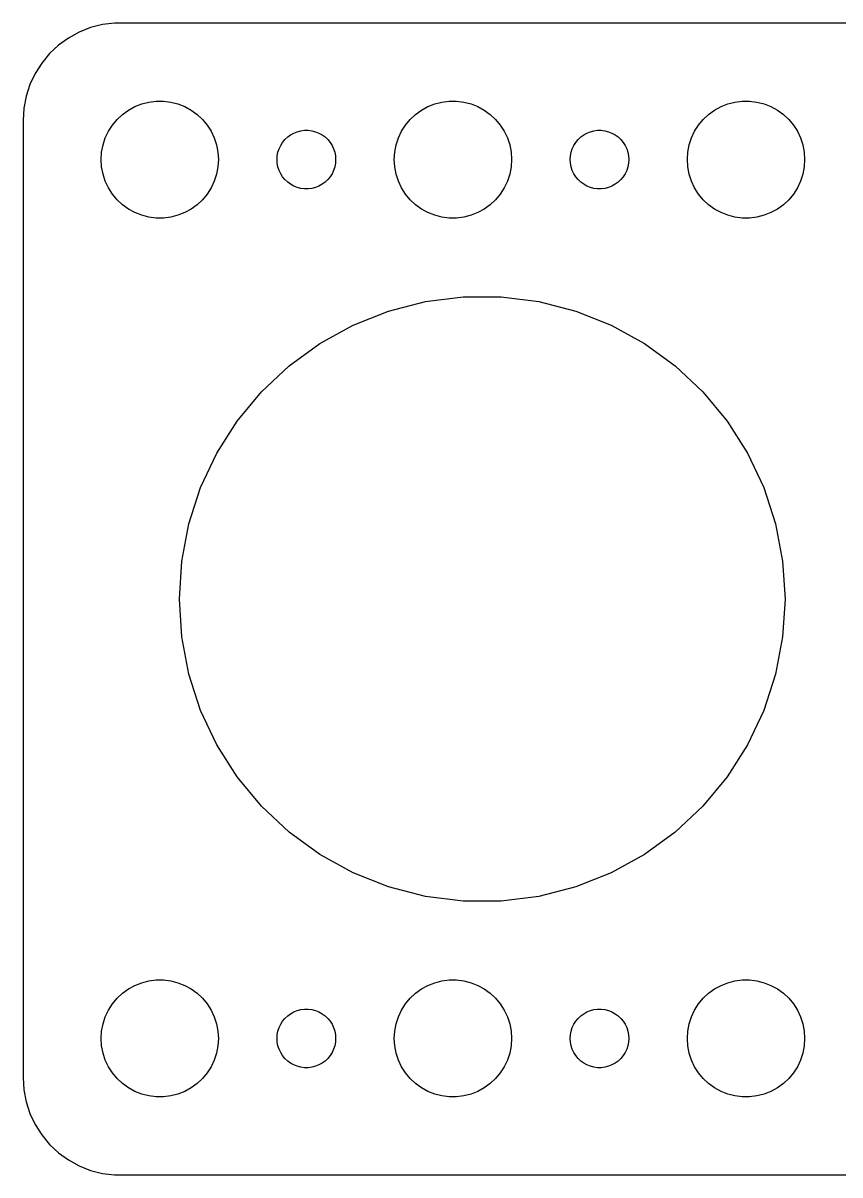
# Model space of a CAD drawing. Header units: metres. Extents: x -60 to 60, y 40 to 98.
# Drawn here: x -59.5 to -17.7, y 39.5 to 98.5 of the extents above; entities that cross this region are included whole.
import ezdxf

# ---------------------------------------------------------------- set-up
doc = ezdxf.new("R2010")
doc.units = ezdxf.units.M

msp = doc.modelspace()

# ---------------------------------------------------------------- linework, layer by layer
for p, q in [((-56.6289, 98.0241), (-57.1791, 97.7216)), ((-56.0451, 98.2553), (-56.6289, 98.0241)), ((-55.4369, 98.4114), (-56.0451, 98.2553)), ((-54.8139, 98.4901), (-55.4369, 98.4114)), ((54.8139, 98.4901), (-54.8139, 98.4901)), ((-57.6871, 97.3526), (-58.1448, 96.9227)), ((-57.1791, 97.7216), (-57.6871, 97.3526)), ((-58.1448, 96.9227), (-58.5451, 96.4389)), ((-58.5451, 96.4389), (-58.8815, 95.9088)), ((-58.8815, 95.9088), (-59.1489, 95.3406)), ((-59.1489, 95.3406), (-59.3429, 94.7434)), ((-59.3429, 94.7434), (-59.4606, 94.1267)), ((-53.427, 94.3532), (-53.0621, 94.4469)), ((-53.0621, 94.4469), (-52.6884, 94.4941)), ((-52.6884, 94.4941), (-52.3116, 94.4941)), ((-52.3116, 94.4941), (-51.9379, 94.4469)), ((-51.9379, 94.4469), (-51.5729, 94.3532)), ((-38.427, 94.3532), (-38.0621, 94.4469)), ((-38.0621, 94.4469), (-37.6884, 94.4941)), ((-37.6884, 94.4941), (-37.3116, 94.4941)), ((-37.3116, 94.4941), (-36.9379, 94.4469)), ((-36.9379, 94.4469), (-36.5729, 94.3532)), ((-23.427, 94.3532), (-23.0621, 94.4469)), ((-23.0621, 94.4469), (-22.6884, 94.4941)), ((-22.6884, 94.4941), (-22.3116, 94.4941)), ((-22.3116, 94.4941), (-21.9379, 94.4469)), ((-21.9379, 94.4469), (-21.5729, 94.3532)), ((-59.4606, 94.1267), (-59.5, 93.5)), ((-54.6869, 93.5536), (-54.4123, 93.8115)), ((-54.4123, 93.8115), (-54.1075, 94.033)), ((-54.1075, 94.033), (-53.7773, 94.2145)), ((-53.7773, 94.2145), (-53.427, 94.3532)), ((-51.5729, 94.3532), (-51.2227, 94.2145)), ((-51.2227, 94.2145), (-50.8925, 94.033)), ((-50.8925, 94.033), (-50.5877, 93.8115)), ((-50.5877, 93.8115), (-50.3131, 93.5536)), ((-39.6869, 93.5536), (-39.4123, 93.8115)), ((-39.4123, 93.8115), (-39.1075, 94.033)), ((-39.1075, 94.033), (-38.7773, 94.2145)), ((-38.7773, 94.2145), (-38.427, 94.3532)), ((-36.5729, 94.3532), (-36.2227, 94.2145)), ((-36.2227, 94.2145), (-35.8925, 94.033)), ((-35.8925, 94.033), (-35.5877, 93.8115)), ((-35.5877, 93.8115), (-35.3131, 93.5536)), ((-24.6869, 93.5536), (-24.4123, 93.8115)), ((-24.4123, 93.8115), (-24.1075, 94.033)), ((-24.1075, 94.033), (-23.7773, 94.2145)), ((-23.7773, 94.2145), (-23.427, 94.3532)), ((-21.5729, 94.3532), (-21.2227, 94.2145)), ((-21.2227, 94.2145), (-20.8925, 94.033)), ((-20.8925, 94.033), (-20.5877, 93.8115)), ((-20.5877, 93.8115), (-20.3131, 93.5536)), ((-59.5, 93.5), (-59.5, 44.5)), ((-55.1289, 92.9453), (-54.927, 93.2634)), ((-54.927, 93.2634), (-54.6869, 93.5536)), ((-50.3131, 93.5536), (-50.0729, 93.2634)), ((-50.0729, 93.2634), (-49.8711, 92.9453)), ((-40.1289, 92.9453), (-39.927, 93.2634)), ((-39.927, 93.2634), (-39.6869, 93.5536)), ((-35.3131, 93.5536), (-35.0729, 93.2634)), ((-35.0729, 93.2634), (-34.8711, 92.9453)), ((-25.1289, 92.9453), (-24.927, 93.2634)), ((-24.927, 93.2634), (-24.6869, 93.5536)), ((-20.3131, 93.5536), (-20.0729, 93.2634)), ((-20.0729, 93.2634), (-19.8711, 92.9453)), ((-55.4057, 92.2461), (-55.2893, 92.6044)), ((-55.2893, 92.6044), (-55.1289, 92.9453)), ((-49.8711, 92.9453), (-49.7107, 92.6044)), ((-49.7107, 92.6044), (-49.5942, 92.2461)), ((-46.0934, 92.5268), (-45.9561, 92.6558)), ((-45.9561, 92.6558), (-45.8037, 92.7665)), ((-45.8037, 92.7665), (-45.6387, 92.8572)), ((-45.6387, 92.8572), (-45.4635, 92.9266)), ((-45.4635, 92.9266), (-45.2811, 92.9734)), ((-45.2811, 92.9734), (-45.0942, 92.997)), ((-45.0942, 92.997), (-44.9058, 92.997)), ((-44.9058, 92.997), (-44.7189, 92.9734)), ((-44.7189, 92.9734), (-44.5365, 92.9266)), ((-44.5365, 92.9266), (-44.3613, 92.8572)), ((-44.3613, 92.8572), (-44.1963, 92.7665)), ((-44.1963, 92.7665), (-44.0439, 92.6558)), ((-44.0439, 92.6558), (-43.9065, 92.5268)), ((-40.4057, 92.2461), (-40.2893, 92.6044)), ((-40.2893, 92.6044), (-40.1289, 92.9453)), ((-34.8711, 92.9453), (-34.7107, 92.6044)), ((-34.7107, 92.6044), (-34.5942, 92.2461)), ((-31.0934, 92.5268), (-30.9561, 92.6558)), ((-30.9561, 92.6558), (-30.8037, 92.7665)), ((-30.8037, 92.7665), (-30.6387, 92.8572)), ((-30.6387, 92.8572), (-30.4635, 92.9266)), ((-30.4635, 92.9266), (-30.2811, 92.9734)), ((-30.2811, 92.9734), (-30.0942, 92.997)), ((-30.0942, 92.997), (-29.9058, 92.997)), ((-29.9058, 92.997), (-29.7189, 92.9734)), ((-29.7189, 92.9734), (-29.5365, 92.9266)), ((-29.5365, 92.9266), (-29.3613, 92.8572)), ((-29.3613, 92.8572), (-29.1963, 92.7665)), ((-29.1963, 92.7665), (-29.0439, 92.6558)), ((-29.0439, 92.6558), (-28.9065, 92.5268)), ((-25.4057, 92.2461), (-25.2893, 92.6044)), ((-25.2893, 92.6044), (-25.1289, 92.9453)), ((-19.8711, 92.9453), (-19.7107, 92.6044)), ((-19.7107, 92.6044), (-19.5942, 92.2461)), ((-55.4763, 91.876), (-55.4057, 92.2461)), ((-49.5942, 92.2461), (-49.5237, 91.876)), ((-46.4529, 91.873), (-46.3947, 92.0522)), ((-46.3947, 92.0522), (-46.3145, 92.2226)), ((-46.3145, 92.2226), (-46.2135, 92.3817)), ((-46.2135, 92.3817), (-46.0934, 92.5268)), ((-43.9065, 92.5268), (-43.7865, 92.3817)), ((-43.7865, 92.3817), (-43.6855, 92.2226)), ((-43.6855, 92.2226), (-43.6053, 92.0522)), ((-43.6053, 92.0522), (-43.5471, 91.873)), ((-40.4763, 91.876), (-40.4057, 92.2461)), ((-34.5942, 92.2461), (-34.5237, 91.876)), ((-31.4529, 91.873), (-31.3947, 92.0522)), ((-31.3947, 92.0522), (-31.3145, 92.2226)), ((-31.3145, 92.2226), (-31.2135, 92.3817)), ((-31.2135, 92.3817), (-31.0934, 92.5268)), ((-28.9065, 92.5268), (-28.7865, 92.3817)), ((-28.7865, 92.3817), (-28.6855, 92.2226)), ((-28.6855, 92.2226), (-28.6053, 92.0522)), ((-28.6053, 92.0522), (-28.5471, 91.873)), ((-25.4763, 91.876), (-25.4057, 92.2461)), ((-19.5942, 92.2461), (-19.5237, 91.876)), ((-55.5, 91.5), (-55.4763, 91.876)), ((-55.4763, 91.124), (-55.5, 91.5)), ((-49.5237, 91.876), (-49.5, 91.5)), ((-49.5, 91.5), (-49.5237, 91.124)), ((-46.5, 91.5), (-46.4882, 91.688)), ((-46.4882, 91.312), (-46.5, 91.5)), ((-46.4882, 91.688), (-46.4529, 91.873)), ((-43.5471, 91.873), (-43.5118, 91.688)), ((-43.5118, 91.688), (-43.5, 91.5)), ((-43.5, 91.5), (-43.5118, 91.312)), ((-40.5, 91.5), (-40.4763, 91.876)), ((-40.4763, 91.124), (-40.5, 91.5)), ((-34.5237, 91.876), (-34.5, 91.5)), ((-34.5, 91.5), (-34.5237, 91.124)), ((-31.5, 91.5), (-31.4882, 91.688)), ((-31.4882, 91.312), (-31.5, 91.5)), ((-31.4882, 91.688), (-31.4529, 91.873)), ((-28.5471, 91.873), (-28.5118, 91.688)), ((-28.5118, 91.688), (-28.5, 91.5)), ((-28.5, 91.5), (-28.5118, 91.312)), ((-25.5, 91.5), (-25.4763, 91.876)), ((-25.4763, 91.124), (-25.5, 91.5)), ((-19.5237, 91.876), (-19.5, 91.5)), ((-19.5, 91.5), (-19.5237, 91.124)), ((-55.4057, 90.7539), (-55.4763, 91.124)), ((-49.5237, 91.124), (-49.5942, 90.7539)), ((-46.4529, 91.127), (-46.4882, 91.312)), ((-46.3947, 90.9478), (-46.4529, 91.127)), ((-46.3145, 90.7774), (-46.3947, 90.9478)), ((-43.6053, 90.9478), (-43.6855, 90.7774)), ((-43.5471, 91.127), (-43.6053, 90.9478)), ((-43.5118, 91.312), (-43.5471, 91.127)), ((-40.4057, 90.7539), (-40.4763, 91.124)), ((-34.5237, 91.124), (-34.5942, 90.7539)), ((-31.4529, 91.127), (-31.4882, 91.312)), ((-31.3947, 90.9478), (-31.4529, 91.127)), ((-31.3145, 90.7774), (-31.3947, 90.9478)), ((-28.6053, 90.9478), (-28.6855, 90.7774)), ((-28.5471, 91.127), (-28.6053, 90.9478)), ((-28.5118, 91.312), (-28.5471, 91.127)), ((-25.4057, 90.7539), (-25.4763, 91.124)), ((-19.5237, 91.124), (-19.5942, 90.7539)), ((-55.2893, 90.3956), (-55.4057, 90.7539)), ((-55.1289, 90.0547), (-55.2893, 90.3956)), ((-49.7107, 90.3956), (-49.8711, 90.0547)), ((-49.5942, 90.7539), (-49.7107, 90.3956)), ((-46.2135, 90.6183), (-46.3145, 90.7774)), ((-46.0934, 90.4732), (-46.2135, 90.6183)), ((-45.9561, 90.3442), (-46.0934, 90.4732)), ((-45.8037, 90.2335), (-45.9561, 90.3442)), ((-44.0439, 90.3442), (-44.1963, 90.2335)), ((-43.9065, 90.4732), (-44.0439, 90.3442)), ((-43.7865, 90.6183), (-43.9065, 90.4732)), ((-43.6855, 90.7774), (-43.7865, 90.6183)), ((-40.2893, 90.3956), (-40.4057, 90.7539)), ((-40.1289, 90.0547), (-40.2893, 90.3956)), ((-34.7107, 90.3956), (-34.8711, 90.0547)), ((-34.5942, 90.7539), (-34.7107, 90.3956)), ((-31.2135, 90.6183), (-31.3145, 90.7774)), ((-31.0934, 90.4732), (-31.2135, 90.6183)), ((-30.9561, 90.3442), (-31.0934, 90.4732)), ((-30.8037, 90.2335), (-30.9561, 90.3442)), ((-29.0439, 90.3442), (-29.1963, 90.2335)), ((-28.9065, 90.4732), (-29.0439, 90.3442)), ((-28.7865, 90.6183), (-28.9065, 90.4732)), ((-28.6855, 90.7774), (-28.7865, 90.6183)), ((-25.2893, 90.3956), (-25.4057, 90.7539)), ((-25.1289, 90.0547), (-25.2893, 90.3956)), ((-19.7107, 90.3956), (-19.8711, 90.0547)), ((-19.5942, 90.7539), (-19.7107, 90.3956)), ((-54.927, 89.7366), (-55.1289, 90.0547)), ((-54.6869, 89.4464), (-54.927, 89.7366)), ((-50.0729, 89.7366), (-50.3131, 89.4464)), ((-49.8711, 90.0547), (-50.0729, 89.7366)), ((-45.6387, 90.1427), (-45.8037, 90.2335)), ((-45.4635, 90.0734), (-45.6387, 90.1427)), ((-45.2811, 90.0266), (-45.4635, 90.0734)), ((-45.0942, 90.003), (-45.2811, 90.0266)), ((-44.9058, 90.003), (-45.0942, 90.003)), ((-44.7189, 90.0266), (-44.9058, 90.003)), ((-44.5365, 90.0734), (-44.7189, 90.0266)), ((-44.3613, 90.1427), (-44.5365, 90.0734)), ((-44.1963, 90.2335), (-44.3613, 90.1427)), ((-39.927, 89.7366), (-40.1289, 90.0547)), ((-39.6869, 89.4464), (-39.927, 89.7366)), ((-35.0729, 89.7366), (-35.3131, 89.4464)), ((-34.8711, 90.0547), (-35.0729, 89.7366)), ((-30.6387, 90.1427), (-30.8037, 90.2335)), ((-30.4635, 90.0734), (-30.6387, 90.1427)), ((-30.2811, 90.0266), (-30.4635, 90.0734)), ((-30.0942, 90.003), (-30.2811, 90.0266)), ((-29.9058, 90.003), (-30.0942, 90.003)), ((-29.7189, 90.0266), (-29.9058, 90.003)), ((-29.5365, 90.0734), (-29.7189, 90.0266)), ((-29.3613, 90.1427), (-29.5365, 90.0734)), ((-29.1963, 90.2335), (-29.3613, 90.1427)), ((-24.927, 89.7366), (-25.1289, 90.0547)), ((-24.6869, 89.4464), (-24.927, 89.7366)), ((-20.0729, 89.7366), (-20.3131, 89.4464)), ((-19.8711, 90.0547), (-20.0729, 89.7366)), ((-54.4123, 89.1884), (-54.6869, 89.4464)), ((-54.1075, 88.967), (-54.4123, 89.1884)), ((-50.5877, 89.1884), (-50.8925, 88.967)), ((-50.3131, 89.4464), (-50.5877, 89.1884)), ((-39.4123, 89.1884), (-39.6869, 89.4464)), ((-39.1075, 88.967), (-39.4123, 89.1884)), ((-35.5877, 89.1884), (-35.8925, 88.967)), ((-35.3131, 89.4464), (-35.5877, 89.1884)), ((-24.4123, 89.1884), (-24.6869, 89.4464)), ((-24.1075, 88.967), (-24.4123, 89.1884)), ((-20.5877, 89.1884), (-20.8925, 88.967)), ((-20.3131, 89.4464), (-20.5877, 89.1884)), ((-53.7773, 88.7855), (-54.1075, 88.967)), ((-53.427, 88.6468), (-53.7773, 88.7855)), ((-53.0621, 88.5531), (-53.427, 88.6468)), ((-52.6884, 88.5059), (-53.0621, 88.5531)), ((-52.3116, 88.5059), (-52.6884, 88.5059)), ((-51.9379, 88.5531), (-52.3116, 88.5059)), ((-51.5729, 88.6468), (-51.9379, 88.5531)), ((-51.2227, 88.7855), (-51.5729, 88.6468)), ((-50.8925, 88.967), (-51.2227, 88.7855)), ((-38.7773, 88.7855), (-39.1075, 88.967)), ((-38.427, 88.6468), (-38.7773, 88.7855)), ((-38.0621, 88.5531), (-38.427, 88.6468)), ((-37.6884, 88.5059), (-38.0621, 88.5531)), ((-37.3116, 88.5059), (-37.6884, 88.5059)), ((-36.9379, 88.5531), (-37.3116, 88.5059)), ((-36.5729, 88.6468), (-36.9379, 88.5531)), ((-36.2227, 88.7855), (-36.5729, 88.6468)), ((-35.8925, 88.967), (-36.2227, 88.7855)), ((-23.7773, 88.7855), (-24.1075, 88.967)), ((-23.427, 88.6468), (-23.7773, 88.7855)), ((-23.0621, 88.5531), (-23.427, 88.6468)), ((-22.6884, 88.5059), (-23.0621, 88.5531)), ((-22.3116, 88.5059), (-22.6884, 88.5059)), ((-21.9379, 88.5531), (-22.3116, 88.5059)), ((-21.5729, 88.6468), (-21.9379, 88.5531)), ((-21.2227, 88.7855), (-21.5729, 88.6468)), ((-20.8925, 88.967), (-21.2227, 88.7855)), ((-38.9044, 84.2254), (-36.9733, 84.4694)), ((-36.9733, 84.4694), (-35.0267, 84.4694)), ((-35.0267, 84.4694), (-33.0956, 84.2254)), ((-40.7898, 83.7414), (-38.9044, 84.2254)), ((-33.0956, 84.2254), (-31.2102, 83.7414)), ((-42.5996, 83.0248), (-40.7898, 83.7414)), ((-31.2102, 83.7414), (-29.4004, 83.0248)), ((-44.3053, 82.0871), (-42.5996, 83.0248)), ((-29.4004, 83.0248), (-27.6947, 82.0871)), ((-45.8801, 80.9429), (-44.3053, 82.0871)), ((-27.6947, 82.0871), (-26.1199, 80.9429)), ((-47.299, 79.6105), (-45.8801, 80.9429)), ((-26.1199, 80.9429), (-24.701, 79.6105)), ((-48.5398, 78.1107), (-47.299, 79.6105)), ((-24.701, 79.6105), (-23.4602, 78.1107)), ((-49.5827, 76.4672), (-48.5398, 78.1107)), ((-23.4602, 78.1107), (-22.4172, 76.4672)), ((-50.4115, 74.7059), (-49.5827, 76.4672)), ((-22.4172, 76.4672), (-21.5885, 74.7059)), ((-51.013, 72.8547), (-50.4115, 74.7059)), ((-21.5885, 74.7059), (-20.987, 72.8547)), ((-51.3778, 70.9427), (-51.013, 72.8547)), ((-20.987, 72.8547), (-20.6222, 70.9427)), ((-51.5, 69), (-51.3778, 70.9427)), ((-20.6222, 70.9427), (-20.5, 69)), ((-51.3778, 67.0573), (-51.5, 69)), ((-20.5, 69), (-20.6222, 67.0573)), ((-51.013, 65.1453), (-51.3778, 67.0573)), ((-20.6222, 67.0573), (-20.987, 65.1453)), ((-50.4115, 63.2941), (-51.013, 65.1453)), ((-20.987, 65.1453), (-21.5885, 63.2941)), ((-49.5827, 61.5328), (-50.4115, 63.2941)), ((-21.5885, 63.2941), (-22.4172, 61.5328)), ((-48.5398, 59.8893), (-49.5827, 61.5328)), ((-22.4172, 61.5328), (-23.4602, 59.8893)), ((-47.299, 58.3895), (-48.5398, 59.8893)), ((-23.4602, 59.8893), (-24.701, 58.3895)), ((-45.8801, 57.0571), (-47.299, 58.3895)), ((-24.701, 58.3895), (-26.1199, 57.0571)), ((-44.3053, 55.9129), (-45.8801, 57.0571)), ((-26.1199, 57.0571), (-27.6947, 55.9129)), ((-42.5996, 54.9752), (-44.3053, 55.9129)), ((-27.6947, 55.9129), (-29.4004, 54.9752)), ((-40.7898, 54.2586), (-42.5996, 54.9752)), ((-29.4004, 54.9752), (-31.2102, 54.2586)), ((-38.9044, 53.7746), (-40.7898, 54.2586)), ((-36.9733, 53.5306), (-38.9044, 53.7746)), ((-33.0956, 53.7746), (-35.0267, 53.5306)), ((-31.2102, 54.2586), (-33.0956, 53.7746)), ((-35.0267, 53.5306), (-36.9733, 53.5306)), ((-54.4123, 48.8116), (-54.1075, 49.033)), ((-54.1075, 49.033), (-53.7773, 49.2145)), ((-53.7773, 49.2145), (-53.427, 49.3532)), ((-53.427, 49.3532), (-53.0621, 49.4469)), ((-53.0621, 49.4469), (-52.6884, 49.4941)), ((-52.6884, 49.4941), (-52.3116, 49.4941)), ((-52.3116, 49.4941), (-51.9379, 49.4469)), ((-51.9379, 49.4469), (-51.5729, 49.3532)), ((-51.5729, 49.3532), (-51.2227, 49.2145)), ((-51.2227, 49.2145), (-50.8925, 49.033)), ((-50.8925, 49.033), (-50.5877, 48.8116)), ((-39.4123, 48.8116), (-39.1075, 49.033)), ((-39.1075, 49.033), (-38.7773, 49.2145)), ((-38.7773, 49.2145), (-38.427, 49.3532)), ((-38.427, 49.3532), (-38.0621, 49.4469)), ((-38.0621, 49.4469), (-37.6884, 49.4941)), ((-37.6884, 49.4941), (-37.3116, 49.4941)), ((-37.3116, 49.4941), (-36.9379, 49.4469)), ((-36.9379, 49.4469), (-36.5729, 49.3532)), ((-36.5729, 49.3532), (-36.2227, 49.2145)), ((-36.2227, 49.2145), (-35.8925, 49.033)), ((-35.8925, 49.033), (-35.5877, 48.8116)), ((-24.4123, 48.8116), (-24.1075, 49.033)), ((-24.1075, 49.033), (-23.7773, 49.2145)), ((-23.7773, 49.2145), (-23.427, 49.3532)), ((-23.427, 49.3532), (-23.0621, 49.4469)), ((-23.0621, 49.4469), (-22.6884, 49.4941)), ((-22.6884, 49.4941), (-22.3116, 49.4941)), ((-22.3116, 49.4941), (-21.9379, 49.4469)), ((-21.9379, 49.4469), (-21.5729, 49.3532)), ((-21.5729, 49.3532), (-21.2227, 49.2145)), ((-21.2227, 49.2145), (-20.8925, 49.033)), ((-20.8925, 49.033), (-20.5877, 48.8116)), ((-54.927, 48.2634), (-54.6869, 48.5536)), ((-54.6869, 48.5536), (-54.4123, 48.8116)), ((-50.5877, 48.8116), (-50.3131, 48.5536)), ((-50.3131, 48.5536), (-50.0729, 48.2634)), ((-39.927, 48.2634), (-39.6869, 48.5536)), ((-39.6869, 48.5536), (-39.4123, 48.8116)), ((-35.5877, 48.8116), (-35.3131, 48.5536)), ((-35.3131, 48.5536), (-35.0729, 48.2634)), ((-24.927, 48.2634), (-24.6869, 48.5536)), ((-24.6869, 48.5536), (-24.4123, 48.8116)), ((-20.5877, 48.8116), (-20.3131, 48.5536)), ((-20.3131, 48.5536), (-20.0729, 48.2634)), ((-55.2893, 47.6044), (-55.1289, 47.9453)), ((-55.1289, 47.9453), (-54.927, 48.2634)), ((-50.0729, 48.2634), (-49.8711, 47.9453)), ((-49.8711, 47.9453), (-49.7107, 47.6044)), ((-45.8037, 47.7665), (-45.6387, 47.8573)), ((-45.6387, 47.8573), (-45.4635, 47.9266)), ((-45.4635, 47.9266), (-45.2811, 47.9734)), ((-45.2811, 47.9734), (-45.0942, 47.997)), ((-45.0942, 47.997), (-44.9058, 47.997)), ((-44.9058, 47.997), (-44.7189, 47.9734)), ((-44.7189, 47.9734), (-44.5365, 47.9266)), ((-44.5365, 47.9266), (-44.3613, 47.8573)), ((-44.3613, 47.8573), (-44.1963, 47.7665)), ((-40.2893, 47.6044), (-40.1289, 47.9453)), ((-40.1289, 47.9453), (-39.927, 48.2634)), ((-35.0729, 48.2634), (-34.8711, 47.9453)), ((-34.8711, 47.9453), (-34.7107, 47.6044)), ((-30.8037, 47.7665), (-30.6387, 47.8573)), ((-30.6387, 47.8573), (-30.4635, 47.9266)), ((-30.4635, 47.9266), (-30.2811, 47.9734)), ((-30.2811, 47.9734), (-30.0942, 47.997)), ((-30.0942, 47.997), (-29.9058, 47.997)), ((-29.9058, 47.997), (-29.7189, 47.9734)), ((-29.7189, 47.9734), (-29.5365, 47.9266)), ((-29.5365, 47.9266), (-29.3613, 47.8573)), ((-29.3613, 47.8573), (-29.1963, 47.7665)), ((-25.2893, 47.6044), (-25.1289, 47.9453)), ((-25.1289, 47.9453), (-24.927, 48.2634)), ((-20.0729, 48.2634), (-19.8711, 47.9453)), ((-19.8711, 47.9453), (-19.7107, 47.6044)), ((-55.4763, 46.876), (-55.4057, 47.2461)), ((-55.4057, 47.2461), (-55.2893, 47.6044)), ((-49.7107, 47.6044), (-49.5942, 47.2461)), ((-49.5942, 47.2461), (-49.5237, 46.876)), ((-46.3947, 47.0522), (-46.3145, 47.2226)), ((-46.3145, 47.2226), (-46.2135, 47.3817)), ((-46.2135, 47.3817), (-46.0934, 47.5268)), ((-46.0934, 47.5268), (-45.9561, 47.6558)), ((-45.9561, 47.6558), (-45.8037, 47.7665)), ((-44.1963, 47.7665), (-44.0439, 47.6558)), ((-44.0439, 47.6558), (-43.9065, 47.5268)), ((-43.9065, 47.5268), (-43.7865, 47.3817)), ((-43.7865, 47.3817), (-43.6855, 47.2226)), ((-43.6855, 47.2226), (-43.6053, 47.0522)), ((-40.4763, 46.876), (-40.4057, 47.2461)), ((-40.4057, 47.2461), (-40.2893, 47.6044)), ((-34.7107, 47.6044), (-34.5942, 47.2461)), ((-34.5942, 47.2461), (-34.5237, 46.876)), ((-31.3947, 47.0522), (-31.3145, 47.2226)), ((-31.3145, 47.2226), (-31.2135, 47.3817)), ((-31.2135, 47.3817), (-31.0934, 47.5268)), ((-31.0934, 47.5268), (-30.9561, 47.6558)), ((-30.9561, 47.6558), (-30.8037, 47.7665)), ((-29.1963, 47.7665), (-29.0439, 47.6558)), ((-29.0439, 47.6558), (-28.9065, 47.5268)), ((-28.9065, 47.5268), (-28.7865, 47.3817)), ((-28.7865, 47.3817), (-28.6855, 47.2226)), ((-28.6855, 47.2226), (-28.6053, 47.0522)), ((-25.4763, 46.876), (-25.4057, 47.2461)), ((-25.4057, 47.2461), (-25.2893, 47.6044)), ((-19.7107, 47.6044), (-19.5942, 47.2461)), ((-19.5942, 47.2461), (-19.5237, 46.876)), ((-55.5, 46.5), (-55.4763, 46.876)), ((-49.5237, 46.876), (-49.5, 46.5)), ((-46.5, 46.5), (-46.4882, 46.688)), ((-46.4882, 46.688), (-46.4529, 46.873)), ((-46.4529, 46.873), (-46.3947, 47.0522)), ((-43.6053, 47.0522), (-43.5471, 46.873)), ((-43.5471, 46.873), (-43.5118, 46.688)), ((-43.5118, 46.688), (-43.5, 46.5)), ((-40.5, 46.5), (-40.4763, 46.876)), ((-34.5237, 46.876), (-34.5, 46.5)), ((-31.5, 46.5), (-31.4882, 46.688)), ((-31.4882, 46.688), (-31.4529, 46.873)), ((-31.4529, 46.873), (-31.3947, 47.0522)), ((-28.6053, 47.0522), (-28.5471, 46.873)), ((-28.5471, 46.873), (-28.5118, 46.688)), ((-28.5118, 46.688), (-28.5, 46.5)), ((-25.5, 46.5), (-25.4763, 46.876)), ((-19.5237, 46.876), (-19.5, 46.5)), ((-55.4763, 46.124), (-55.5, 46.5)), ((-55.4057, 45.7539), (-55.4763, 46.124)), ((-49.5237, 46.124), (-49.5942, 45.7539)), ((-49.5, 46.5), (-49.5237, 46.124)), ((-46.4882, 46.312), (-46.5, 46.5)), ((-46.4529, 46.127), (-46.4882, 46.312)), ((-46.3947, 45.9478), (-46.4529, 46.127)), ((-43.5471, 46.127), (-43.6053, 45.9478)), ((-43.5118, 46.312), (-43.5471, 46.127)), ((-43.5, 46.5), (-43.5118, 46.312)), ((-40.4763, 46.124), (-40.5, 46.5)), ((-40.4057, 45.7539), (-40.4763, 46.124)), ((-34.5237, 46.124), (-34.5942, 45.7539)), ((-34.5, 46.5), (-34.5237, 46.124)), ((-31.4882, 46.312), (-31.5, 46.5)), ((-31.4529, 46.127), (-31.4882, 46.312)), ((-31.3947, 45.9478), (-31.4529, 46.127)), ((-28.5471, 46.127), (-28.6053, 45.9478)), ((-28.5118, 46.312), (-28.5471, 46.127)), ((-28.5, 46.5), (-28.5118, 46.312)), ((-25.4763, 46.124), (-25.5, 46.5)), ((-25.4057, 45.7539), (-25.4763, 46.124)), ((-19.5237, 46.124), (-19.5942, 45.7539)), ((-19.5, 46.5), (-19.5237, 46.124)), ((-55.2893, 45.3956), (-55.4057, 45.7539)), ((-49.5942, 45.7539), (-49.7107, 45.3956)), ((-46.3145, 45.7774), (-46.3947, 45.9478)), ((-46.2135, 45.6183), (-46.3145, 45.7774)), ((-46.0934, 45.4732), (-46.2135, 45.6183)), ((-45.9561, 45.3442), (-46.0934, 45.4732)), ((-43.9065, 45.4732), (-44.0439, 45.3442)), ((-43.7865, 45.6183), (-43.9065, 45.4732)), ((-43.6855, 45.7774), (-43.7865, 45.6183)), ((-43.6053, 45.9478), (-43.6855, 45.7774)), ((-40.2893, 45.3956), (-40.4057, 45.7539)), ((-34.5942, 45.7539), (-34.7107, 45.3956)), ((-31.3145, 45.7774), (-31.3947, 45.9478)), ((-31.2135, 45.6183), (-31.3145, 45.7774)), ((-31.0934, 45.4732), (-31.2135, 45.6183)), ((-30.9561, 45.3442), (-31.0934, 45.4732)), ((-28.9065, 45.4732), (-29.0439, 45.3442)), ((-28.7865, 45.6183), (-28.9065, 45.4732)), ((-28.6855, 45.7774), (-28.7865, 45.6183)), ((-28.6053, 45.9478), (-28.6855, 45.7774)), ((-25.2893, 45.3956), (-25.4057, 45.7539)), ((-19.5942, 45.7539), (-19.7107, 45.3956)), ((-55.1289, 45.0547), (-55.2893, 45.3956)), ((-54.927, 44.7366), (-55.1289, 45.0547)), ((-49.8711, 45.0547), (-50.0729, 44.7366)), ((-49.7107, 45.3956), (-49.8711, 45.0547)), ((-45.8037, 45.2335), (-45.9561, 45.3442)), ((-45.6387, 45.1428), (-45.8037, 45.2335)), ((-45.4635, 45.0734), (-45.6387, 45.1428)), ((-45.2811, 45.0266), (-45.4635, 45.0734)), ((-45.0942, 45.003), (-45.2811, 45.0266)), ((-44.9058, 45.003), (-45.0942, 45.003)), ((-44.7189, 45.0266), (-44.9058, 45.003)), ((-44.5365, 45.0734), (-44.7189, 45.0266)), ((-44.3613, 45.1428), (-44.5365, 45.0734)), ((-44.1963, 45.2335), (-44.3613, 45.1428)), ((-44.0439, 45.3442), (-44.1963, 45.2335)), ((-40.1289, 45.0547), (-40.2893, 45.3956)), ((-39.927, 44.7366), (-40.1289, 45.0547)), ((-34.8711, 45.0547), (-35.0729, 44.7366)), ((-34.7107, 45.3956), (-34.8711, 45.0547)), ((-30.8037, 45.2335), (-30.9561, 45.3442)), ((-30.6387, 45.1428), (-30.8037, 45.2335)), ((-30.4635, 45.0734), (-30.6387, 45.1428)), ((-30.2811, 45.0266), (-30.4635, 45.0734)), ((-30.0942, 45.003), (-30.2811, 45.0266)), ((-29.9058, 45.003), (-30.0942, 45.003)), ((-29.7189, 45.0266), (-29.9058, 45.003)), ((-29.5365, 45.0734), (-29.7189, 45.0266)), ((-29.3613, 45.1428), (-29.5365, 45.0734)), ((-29.1963, 45.2335), (-29.3613, 45.1428)), ((-29.0439, 45.3442), (-29.1963, 45.2335)), ((-25.1289, 45.0547), (-25.2893, 45.3956)), ((-24.927, 44.7366), (-25.1289, 45.0547)), ((-19.8711, 45.0547), (-20.0729, 44.7366)), ((-19.7107, 45.3956), (-19.8711, 45.0547)), ((-59.5, 44.5), (-59.4606, 43.8733)), ((-54.6869, 44.4464), (-54.927, 44.7366)), ((-54.4123, 44.1885), (-54.6869, 44.4464)), ((-50.3131, 44.4464), (-50.5877, 44.1885)), ((-50.0729, 44.7366), (-50.3131, 44.4464)), ((-39.6869, 44.4464), (-39.927, 44.7366)), ((-39.4123, 44.1885), (-39.6869, 44.4464)), ((-35.3131, 44.4464), (-35.5877, 44.1885)), ((-35.0729, 44.7366), (-35.3131, 44.4464)), ((-24.6869, 44.4464), (-24.927, 44.7366)), ((-24.4123, 44.1885), (-24.6869, 44.4464)), ((-20.3131, 44.4464), (-20.5877, 44.1885)), ((-20.0729, 44.7366), (-20.3131, 44.4464)), ((-59.4606, 43.8733), (-59.3429, 43.2566)), ((-54.1075, 43.967), (-54.4123, 44.1885)), ((-53.7773, 43.7855), (-54.1075, 43.967)), ((-53.427, 43.6468), (-53.7773, 43.7855)), ((-53.0621, 43.5531), (-53.427, 43.6468)), ((-51.5729, 43.6468), (-51.9379, 43.5531)), ((-51.2227, 43.7855), (-51.5729, 43.6468)), ((-50.8925, 43.967), (-51.2227, 43.7855)), ((-50.5877, 44.1885), (-50.8925, 43.967)), ((-39.1075, 43.967), (-39.4123, 44.1885)), ((-38.7773, 43.7855), (-39.1075, 43.967)), ((-38.427, 43.6468), (-38.7773, 43.7855)), ((-38.0621, 43.5531), (-38.427, 43.6468)), ((-36.5729, 43.6468), (-36.9379, 43.5531)), ((-36.2227, 43.7855), (-36.5729, 43.6468)), ((-35.8925, 43.967), (-36.2227, 43.7855)), ((-35.5877, 44.1885), (-35.8925, 43.967)), ((-24.1075, 43.967), (-24.4123, 44.1885)), ((-23.7773, 43.7855), (-24.1075, 43.967)), ((-23.427, 43.6468), (-23.7773, 43.7855)), ((-23.0621, 43.5531), (-23.427, 43.6468)), ((-21.5729, 43.6468), (-21.9379, 43.5531)), ((-21.2227, 43.7855), (-21.5729, 43.6468)), ((-20.8925, 43.967), (-21.2227, 43.7855)), ((-20.5877, 44.1885), (-20.8925, 43.967)), ((-59.3429, 43.2566), (-59.1489, 42.6594)), ((-52.6884, 43.5059), (-53.0621, 43.5531)), ((-52.3116, 43.5059), (-52.6884, 43.5059)), ((-51.9379, 43.5531), (-52.3116, 43.5059)), ((-37.6884, 43.5059), (-38.0621, 43.5531)), ((-37.3116, 43.5059), (-37.6884, 43.5059)), ((-36.9379, 43.5531), (-37.3116, 43.5059)), ((-22.6884, 43.5059), (-23.0621, 43.5531)), ((-22.3116, 43.5059), (-22.6884, 43.5059)), ((-21.9379, 43.5531), (-22.3116, 43.5059)), ((-59.1489, 42.6594), (-58.8815, 42.0912)), ((-58.8815, 42.0912), (-58.5451, 41.5611)), ((-58.5451, 41.5611), (-58.1448, 41.0773)), ((-58.1448, 41.0773), (-57.6871, 40.6474)), ((-57.6871, 40.6474), (-57.1791, 40.2784)), ((-57.1791, 40.2784), (-56.6289, 39.9759)), ((-56.6289, 39.9759), (-56.0451, 39.7447)), ((-56.0451, 39.7447), (-55.4369, 39.5886)), ((-55.4369, 39.5886), (-54.8139, 39.5099)), ((-54.8139, 39.5099), (54.8139, 39.5099))]:
    msp.add_line(p, q)

doc.saveas('drawing.dxf')
